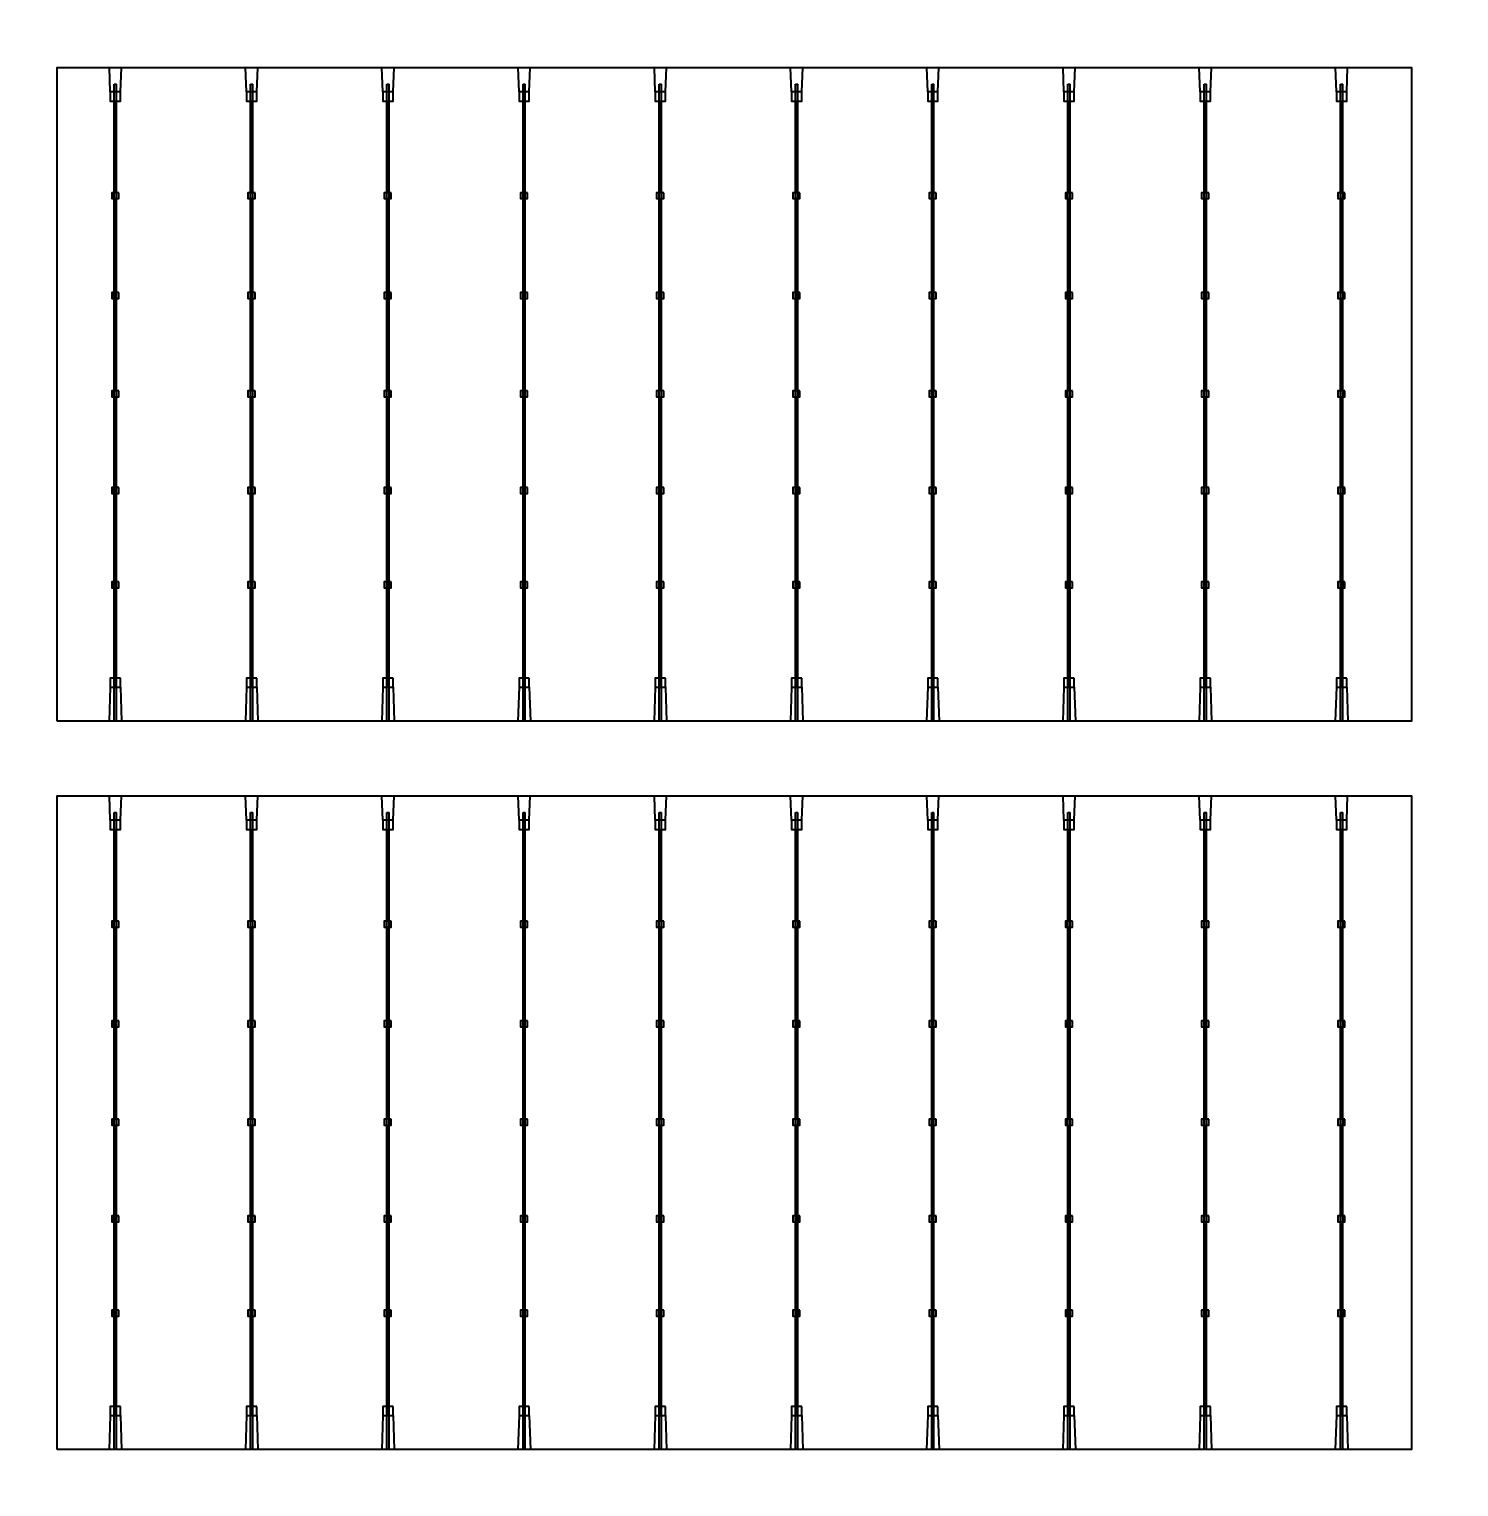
# Model space of a CAD drawing. Header units: millimetres. Extents: x 10297564 to 11610295, y -9287743 to -8409454.
# Drawn here: x 10426230 to 10428762, y -9087753 to -9085170 of the extents above; entities that cross this region are included whole.
import ezdxf

# ---------------------------------------------------------------- set-up
doc = ezdxf.new("R2010")
doc.units = ezdxf.units.MM
doc.header["$LTSCALE"] = 100
doc.layers.add('E1', color=1, linetype='Continuous')
doc.layers.add('Outline', color=5, linetype='Continuous', lineweight=25)
doc.styles.add('HL-S1', font='DotumChe.ttf')
doc.styles.add('MG', font='malgun.ttf')
doc.dimstyles.new('HL-100', dxfattribs={"dimscale": 100, "dimtxt": 3, "dimasz": 4, "dimexe": 2, "dimexo": 2, "dimgap": 1, "dimtad": 1, "dimdec": 0, "dimzin": 0, "dimlunit": 6, "dimtxsty": 'HL-S1', "dimblk": 'DOTSMALL', "dimcen": 4, "dimdle": 2, "dimclrd": 256, "dimclre": 256, "dimclrt": 4, "dimazin": 0, "dimtfac": 1, "dimtdec": 0, "dimtix": 1, "dimtmove": 2, "dimatfit": 3, "dimldrblk": 'DOTSMALL', "dimfxl": 1.5, "dimtolj": 1, "dimtzin": 0, "dimlwd": -1, "dimlwe": -1, "dimarcsym": 0})

# ---------------------------------------------------------------- blocks, each defined once
blk = doc.blocks.new('*D75')
at = {"layer": 'defpoints', "color": 0, "transparency": 16777216}
for p in [(10439230.2, -9073249.8), (10439230.2, -9073249.8), (10423426.7, -9107604.7)]:
    blk.add_point(p, dxfattribs=at)
at = {"layer": 'E1', "color": 1, "transparency": 16777216}
for p, q in [((10439593.6, -9073417), (10439593.6, -9073417)), ((10423593.8, -9107241.3), (10439063, -9073613.2)), ((10423790.1, -9107771.8), (10423790.1, -9107771.8))]:
    blk.add_line(p, q, dxfattribs=at)
for points in [[(10439002.4, -9073585.4), (10439123.6, -9073641.1), (10439230.2, -9073249.8)], [(10423533.3, -9107213.4), (10423654.4, -9107269.1), (10423426.7, -9107604.7)]]:
    blk.add_solid(points, dxfattribs=at)
at = {"layer": 'E1', "color": 7, "transparency": 16777216, "insert": (10430911.1, -9090235.3), "char_height": 500, "attachment_point": 5, "rotation": 65.2972, "style": 'MG'}
blk.add_mtext('\\A1;2711.1', dxfattribs=at)
blk = doc.blocks.new('_DotSmall')
at = {"color": 0, "linetype": 'ByBlock', "const_width": 0.5}
blk.add_lwpolyline([(-0.0625, 0, 1), (0.0625, 0, 1)], format="xyb", close=True, dxfattribs=at)

msp = doc.modelspace()

# ---------------------------------------------------------------- hatches: boundary and pattern name
at = {"true_color": 0x939598}
h = msp.add_hatch(color=252, dxfattribs=at)
h.dxf.hatch_style = 1
h.paths.add_polyline_path([(10426380.4, -9086396.1), (10426384.4, -9086396.1), (10426384.4, -9085267.8), (10426380.4, -9085267.8)])
h = msp.add_hatch(color=252, dxfattribs=at)
h.dxf.hatch_style = 1
h.paths.add_polyline_path([(10426621.7, -9086396.1), (10426625.7, -9086396.1), (10426625.7, -9085267.8), (10426621.7, -9085267.8)])
h = msp.add_hatch(color=252, dxfattribs=at)
h.dxf.hatch_style = 1
h.paths.add_polyline_path([(10426863, -9086396.1), (10426867, -9086396.1), (10426867, -9085267.8), (10426863, -9085267.8)])
h = msp.add_hatch(color=252, dxfattribs=at)
h.dxf.hatch_style = 1
h.paths.add_polyline_path([(10427104.3, -9086396.1), (10427108.3, -9086396.1), (10427108.3, -9085267.8), (10427104.3, -9085267.8)])
h = msp.add_hatch(color=252, dxfattribs=at)
h.dxf.hatch_style = 1
h.paths.add_polyline_path([(10427345.6, -9086396.1), (10427349.6, -9086396.1), (10427349.6, -9085267.8), (10427345.6, -9085267.8)])
h = msp.add_hatch(color=252, dxfattribs=at)
h.dxf.hatch_style = 1
h.paths.add_polyline_path([(10427586.9, -9086396.1), (10427590.9, -9086396.1), (10427590.9, -9085267.8), (10427586.9, -9085267.8)])
h = msp.add_hatch(color=252, dxfattribs=at)
h.dxf.hatch_style = 1
h.paths.add_polyline_path([(10427828.2, -9086396.1), (10427832.2, -9086396.1), (10427832.2, -9085267.8), (10427828.2, -9085267.8)])
h = msp.add_hatch(color=252, dxfattribs=at)
h.dxf.hatch_style = 1
h.paths.add_polyline_path([(10428069.5, -9086396.1), (10428073.6, -9086396.1), (10428073.6, -9085267.8), (10428069.5, -9085267.8)])
h = msp.add_hatch(color=252, dxfattribs=at)
h.dxf.hatch_style = 1
h.paths.add_polyline_path([(10428310.8, -9086396.1), (10428314.9, -9086396.1), (10428314.9, -9085267.8), (10428310.8, -9085267.8)])
h = msp.add_hatch(color=252, dxfattribs=at)
h.dxf.hatch_style = 1
h.paths.add_polyline_path([(10428552.1, -9086396.1), (10428556.2, -9086396.1), (10428556.2, -9085267.8), (10428552.1, -9085267.8)])
h = msp.add_hatch(color=252, dxfattribs=at)
h.dxf.hatch_style = 1
h.paths.add_polyline_path([(10426380.4, -9087686.4), (10426384.4, -9087686.4), (10426384.4, -9086558), (10426380.4, -9086558)])
h = msp.add_hatch(color=252, dxfattribs=at)
h.dxf.hatch_style = 1
h.paths.add_polyline_path([(10426621.7, -9087686.4), (10426625.7, -9087686.4), (10426625.7, -9086558), (10426621.7, -9086558)])
h = msp.add_hatch(color=252, dxfattribs=at)
h.dxf.hatch_style = 1
h.paths.add_polyline_path([(10426863, -9087686.4), (10426867, -9087686.4), (10426867, -9086558), (10426863, -9086558)])
h = msp.add_hatch(color=252, dxfattribs=at)
h.dxf.hatch_style = 1
h.paths.add_polyline_path([(10427104.3, -9087686.4), (10427108.3, -9087686.4), (10427108.3, -9086558), (10427104.3, -9086558)])
h = msp.add_hatch(color=252, dxfattribs=at)
h.dxf.hatch_style = 1
h.paths.add_polyline_path([(10427345.6, -9087686.4), (10427349.6, -9087686.4), (10427349.6, -9086558), (10427345.6, -9086558)])
h = msp.add_hatch(color=252, dxfattribs=at)
h.dxf.hatch_style = 1
h.paths.add_polyline_path([(10427586.9, -9087686.4), (10427590.9, -9087686.4), (10427590.9, -9086558), (10427586.9, -9086558)])
h = msp.add_hatch(color=252, dxfattribs=at)
h.dxf.hatch_style = 1
h.paths.add_polyline_path([(10427828.2, -9087686.4), (10427832.2, -9087686.4), (10427832.2, -9086558), (10427828.2, -9086558)])
h = msp.add_hatch(color=252, dxfattribs=at)
h.dxf.hatch_style = 1
h.paths.add_polyline_path([(10428069.5, -9087686.4), (10428073.6, -9087686.4), (10428073.6, -9086558), (10428069.5, -9086558)])
h = msp.add_hatch(color=252, dxfattribs=at)
h.dxf.hatch_style = 1
h.paths.add_polyline_path([(10428310.8, -9087686.4), (10428314.9, -9087686.4), (10428314.9, -9086558), (10428310.8, -9086558)])
h = msp.add_hatch(color=252, dxfattribs=at)
h.dxf.hatch_style = 1
h.paths.add_polyline_path([(10428552.1, -9087686.4), (10428556.2, -9087686.4), (10428556.2, -9086558), (10428552.1, -9086558)])

# ---------------------------------------------------------------- linework, layer by layer
for p, q in [((10426373.3, -9085281.7), (10426371.6, -9085238.4)), ((10426391.5, -9085281.7), (10426393.1, -9085238.4)), ((10426614.6, -9085281.7), (10426612.9, -9085238.4)), ((10426632.8, -9085281.7), (10426634.4, -9085238.4)), ((10426855.9, -9085281.7), (10426854.2, -9085238.4)), ((10426874.1, -9085281.7), (10426875.8, -9085238.4)), ((10427097.2, -9085281.7), (10427095.5, -9085238.4)), ((10427115.4, -9085281.7), (10427117.1, -9085238.4)), ((10427338.5, -9085281.7), (10427336.9, -9085238.4)), ((10427356.7, -9085281.7), (10427358.4, -9085238.4)), ((10427579.9, -9085281.7), (10427578.2, -9085238.4)), ((10427598, -9085281.7), (10427599.7, -9085238.4)), ((10427821.2, -9085281.7), (10427819.5, -9085238.4)), ((10427839.3, -9085281.7), (10427841, -9085238.4)), ((10428062.5, -9085281.7), (10428060.8, -9085238.4)), ((10428080.6, -9085281.7), (10428082.3, -9085238.4)), ((10428303.8, -9085281.7), (10428302.1, -9085238.4)), ((10428321.9, -9085281.7), (10428323.6, -9085238.4)), ((10428545.1, -9085281.7), (10428543.4, -9085238.4)), ((10428563.2, -9085281.7), (10428564.9, -9085238.4)), ((10426380.4, -9086396.1), (10426380.4, -9085267.8)), ((10426380.4, -9085267.8), (10426384.4, -9085267.8)), ((10426384.4, -9086396.1), (10426384.4, -9085267.8)), ((10426621.7, -9086396.1), (10426621.7, -9085267.8)), ((10426621.7, -9085267.8), (10426625.7, -9085267.8)), ((10426625.7, -9086396.1), (10426625.7, -9085267.8)), ((10426863, -9086396.1), (10426863, -9085267.8)), ((10426863, -9085267.8), (10426867, -9085267.8)), ((10426867, -9086396.1), (10426867, -9085267.8)), ((10427104.3, -9086396.1), (10427104.3, -9085267.8)), ((10427104.3, -9085267.8), (10427108.3, -9085267.8)), ((10427108.3, -9086396.1), (10427108.3, -9085267.8)), ((10427345.6, -9086396.1), (10427345.6, -9085267.8)), ((10427345.6, -9085267.8), (10427349.6, -9085267.8)), ((10427349.6, -9086396.1), (10427349.6, -9085267.8)), ((10427586.9, -9086396.1), (10427586.9, -9085267.8)), ((10427586.9, -9085267.8), (10427590.9, -9085267.8)), ((10427590.9, -9086396.1), (10427590.9, -9085267.8)), ((10427828.2, -9086396.1), (10427828.2, -9085267.8)), ((10427828.2, -9085267.8), (10427832.2, -9085267.8)), ((10427832.2, -9086396.1), (10427832.2, -9085267.8)), ((10428069.5, -9086396.1), (10428069.5, -9085267.8)), ((10428069.5, -9085267.8), (10428073.6, -9085267.8)), ((10428073.6, -9086396.1), (10428073.6, -9085267.8)), ((10428310.8, -9086396.1), (10428310.8, -9085267.8)), ((10428310.8, -9085267.8), (10428314.9, -9085267.8)), ((10428314.9, -9086396.1), (10428314.9, -9085267.8)), ((10428552.1, -9086396.1), (10428552.1, -9085267.8)), ((10428552.1, -9085267.8), (10428556.2, -9085267.8)), ((10428556.2, -9086396.1), (10428556.2, -9085267.8)), ((10426382, -9085460.2), (10426382, -9085297.7)), ((10426382.8, -9085460.2), (10426382.8, -9085297.7)), ((10426623.3, -9085460.2), (10426623.3, -9085297.7)), ((10426624.1, -9085460.2), (10426624.1, -9085297.7)), ((10426864.6, -9085460.2), (10426864.6, -9085297.7)), ((10426865.4, -9085460.2), (10426865.4, -9085297.7)), ((10427105.9, -9085460.2), (10427105.9, -9085297.7)), ((10427106.7, -9085460.2), (10427106.7, -9085297.7)), ((10427347.2, -9085460.2), (10427347.2, -9085297.7)), ((10427348, -9085460.2), (10427348, -9085297.7)), ((10427588.5, -9085460.2), (10427588.5, -9085297.7)), ((10427589.3, -9085460.2), (10427589.3, -9085297.7)), ((10427829.8, -9085460.2), (10427829.8, -9085297.7)), ((10427830.6, -9085460.2), (10427830.6, -9085297.7)), ((10428071.1, -9085460.2), (10428071.1, -9085297.7)), ((10428071.9, -9085460.2), (10428071.9, -9085297.7)), ((10428312.4, -9085460.2), (10428312.4, -9085297.7)), ((10428313.3, -9085460.2), (10428313.3, -9085297.7)), ((10428553.7, -9085460.2), (10428553.7, -9085297.7)), ((10428554.6, -9085460.2), (10428554.6, -9085297.7)), ((10426382, -9085811.2), (10426382, -9085470.7)), ((10426382.8, -9085811.2), (10426382.8, -9085470.7)), ((10426623.3, -9085811.2), (10426623.3, -9085470.7)), ((10426624.1, -9085811.2), (10426624.1, -9085470.7)), ((10426864.6, -9085811.2), (10426864.6, -9085470.7)), ((10426865.4, -9085811.2), (10426865.4, -9085470.7)), ((10427105.9, -9085811.2), (10427105.9, -9085470.7)), ((10427106.7, -9085811.2), (10427106.7, -9085470.7)), ((10427347.2, -9085811.2), (10427347.2, -9085470.7)), ((10427348, -9085811.2), (10427348, -9085470.7)), ((10427588.5, -9085811.2), (10427588.5, -9085470.7)), ((10427589.3, -9085811.2), (10427589.3, -9085470.7)), ((10427829.8, -9085811.2), (10427829.8, -9085470.7)), ((10427830.6, -9085811.2), (10427830.6, -9085470.7)), ((10428071.1, -9085811.2), (10428071.1, -9085470.7)), ((10428071.9, -9085811.2), (10428071.9, -9085470.7)), ((10428312.4, -9085811.2), (10428312.4, -9085470.7)), ((10428313.3, -9085811.2), (10428313.3, -9085470.7)), ((10428553.7, -9085637.1), (10428553.7, -9085470.7)), ((10428554.6, -9085637.1), (10428554.6, -9085470.7)), ((10428553.7, -9085811.2), (10428553.7, -9085647.6)), ((10428554.6, -9085811.2), (10428554.6, -9085647.6)), ((10426382, -9086335.2), (10426382, -9085821.6)), ((10426382.8, -9086335.2), (10426382.8, -9085821.6)), ((10426623.3, -9086335.2), (10426623.3, -9085821.6)), ((10426624.1, -9086335.2), (10426624.1, -9085821.6)), ((10426864.6, -9086335.2), (10426864.6, -9085821.6)), ((10426865.4, -9086335.2), (10426865.4, -9085821.6)), ((10427105.9, -9086335.2), (10427105.9, -9085821.6)), ((10427106.7, -9086335.2), (10427106.7, -9085821.6)), ((10427347.2, -9086335.2), (10427347.2, -9085821.6)), ((10427348, -9086335.2), (10427348, -9085821.6)), ((10427588.5, -9086335.2), (10427588.5, -9085821.6)), ((10427589.3, -9086335.2), (10427589.3, -9085821.6)), ((10427829.8, -9086335.2), (10427829.8, -9085821.6)), ((10427830.6, -9086335.2), (10427830.6, -9085821.6)), ((10428071.1, -9086335.2), (10428071.1, -9085821.6)), ((10428071.9, -9086335.2), (10428071.9, -9085821.6)), ((10428312.4, -9085982.5), (10428312.4, -9085821.6)), ((10428313.3, -9085982.5), (10428313.3, -9085821.6)), ((10428553.7, -9085982.5), (10428553.7, -9085821.6)), ((10428554.6, -9085982.5), (10428554.6, -9085821.6)), ((10428312.4, -9086335.2), (10428312.4, -9085992.9)), ((10428313.3, -9086335.2), (10428313.3, -9085992.9)), ((10428553.7, -9086335.2), (10428553.7, -9085992.9)), ((10428554.6, -9086335.2), (10428554.6, -9085992.9)), ((10426373.3, -9086335.9), (10426371.4, -9086396.1)), ((10426391.5, -9086335.9), (10426393.4, -9086396.1)), ((10426614.6, -9086335.9), (10426612.7, -9086396.1)), ((10426632.8, -9086335.9), (10426634.7, -9086396.1)), ((10426855.9, -9086335.9), (10426854, -9086396.1)), ((10426874.1, -9086335.9), (10426876, -9086396.1)), ((10427097.2, -9086335.9), (10427095.3, -9086396.1)), ((10427115.4, -9086335.9), (10427117.3, -9086396.1)), ((10427338.5, -9086335.9), (10427336.6, -9086396.1)), ((10427356.7, -9086335.9), (10427358.6, -9086396.1)), ((10427579.9, -9086335.9), (10427577.9, -9086396.1)), ((10427598, -9086335.9), (10427599.9, -9086396.1)), ((10427821.2, -9086335.9), (10427819.2, -9086396.1)), ((10427839.3, -9086335.9), (10427841.3, -9086396.1)), ((10428062.5, -9086335.9), (10428060.5, -9086396.1)), ((10428080.6, -9086335.9), (10428082.6, -9086396.1)), ((10428303.8, -9086335.9), (10428301.8, -9086396.1)), ((10428321.9, -9086335.9), (10428323.9, -9086396.1)), ((10428545.1, -9086335.9), (10428543.1, -9086396.1)), ((10428563.2, -9086335.9), (10428565.2, -9086396.1)), ((10426373.3, -9086571.9), (10426371.6, -9086528.7)), ((10426391.5, -9086571.9), (10426393.1, -9086528.7)), ((10426614.6, -9086571.9), (10426612.9, -9086528.7)), ((10426632.8, -9086571.9), (10426634.4, -9086528.7)), ((10426855.9, -9086571.9), (10426854.2, -9086528.7)), ((10426874.1, -9086571.9), (10426875.8, -9086528.7)), ((10427097.2, -9086571.9), (10427095.5, -9086528.7)), ((10427115.4, -9086571.9), (10427117.1, -9086528.7)), ((10427338.5, -9086571.9), (10427336.9, -9086528.7)), ((10427356.7, -9086571.9), (10427358.4, -9086528.7)), ((10427579.9, -9086571.9), (10427578.2, -9086528.7)), ((10427598, -9086571.9), (10427599.7, -9086528.7)), ((10427821.2, -9086571.9), (10427819.5, -9086528.7)), ((10427839.3, -9086571.9), (10427841, -9086528.7)), ((10428062.5, -9086571.9), (10428060.8, -9086528.7)), ((10428080.6, -9086571.9), (10428082.3, -9086528.7)), ((10428303.8, -9086571.9), (10428302.1, -9086528.7)), ((10428321.9, -9086571.9), (10428323.6, -9086528.7)), ((10428545.1, -9086571.9), (10428543.4, -9086528.7)), ((10428563.2, -9086571.9), (10428564.9, -9086528.7)), ((10426380.4, -9087686.4), (10426380.4, -9086558)), ((10426380.4, -9086558), (10426384.4, -9086558)), ((10426384.4, -9087686.4), (10426384.4, -9086558)), ((10426621.7, -9087686.4), (10426621.7, -9086558)), ((10426621.7, -9086558), (10426625.7, -9086558)), ((10426625.7, -9087686.4), (10426625.7, -9086558)), ((10426863, -9087686.4), (10426863, -9086558)), ((10426863, -9086558), (10426867, -9086558)), ((10426867, -9087686.4), (10426867, -9086558)), ((10427104.3, -9087686.4), (10427104.3, -9086558)), ((10427104.3, -9086558), (10427108.3, -9086558)), ((10427108.3, -9087686.4), (10427108.3, -9086558)), ((10427345.6, -9087686.4), (10427345.6, -9086558)), ((10427345.6, -9086558), (10427349.6, -9086558)), ((10427349.6, -9087686.4), (10427349.6, -9086558)), ((10427586.9, -9087686.4), (10427586.9, -9086558)), ((10427586.9, -9086558), (10427590.9, -9086558)), ((10427590.9, -9087686.4), (10427590.9, -9086558)), ((10427828.2, -9087686.4), (10427828.2, -9086558)), ((10427828.2, -9086558), (10427832.2, -9086558)), ((10427832.2, -9087686.4), (10427832.2, -9086558)), ((10428069.5, -9087686.4), (10428069.5, -9086558)), ((10428069.5, -9086558), (10428073.6, -9086558)), ((10428073.6, -9087686.4), (10428073.6, -9086558)), ((10428310.8, -9087686.4), (10428310.8, -9086558)), ((10428310.8, -9086558), (10428314.9, -9086558)), ((10428314.9, -9087686.4), (10428314.9, -9086558)), ((10428552.1, -9087686.4), (10428552.1, -9086558)), ((10428552.1, -9086558), (10428556.2, -9086558)), ((10428556.2, -9087686.4), (10428556.2, -9086558)), ((10426382, -9086750.5), (10426382, -9086588)), ((10426382.8, -9086750.5), (10426382.8, -9086588)), ((10426623.3, -9086750.5), (10426623.3, -9086588)), ((10426624.1, -9086750.5), (10426624.1, -9086588)), ((10426864.6, -9086750.5), (10426864.6, -9086588)), ((10426865.4, -9086750.5), (10426865.4, -9086588)), ((10427105.9, -9086750.5), (10427105.9, -9086588)), ((10427106.7, -9086750.5), (10427106.7, -9086588)), ((10427347.2, -9086750.5), (10427347.2, -9086588)), ((10427348, -9086750.5), (10427348, -9086588)), ((10427588.5, -9086750.5), (10427588.5, -9086588)), ((10427589.3, -9086750.5), (10427589.3, -9086588)), ((10427829.8, -9086750.5), (10427829.8, -9086588)), ((10427830.6, -9086750.5), (10427830.6, -9086588)), ((10428071.1, -9086750.5), (10428071.1, -9086588)), ((10428071.9, -9086750.5), (10428071.9, -9086588)), ((10428312.4, -9086750.5), (10428312.4, -9086588)), ((10428313.3, -9086750.5), (10428313.3, -9086588)), ((10428553.7, -9086750.5), (10428553.7, -9086588)), ((10428554.6, -9086750.5), (10428554.6, -9086588)), ((10426382, -9087101.4), (10426382, -9086760.9)), ((10426382.8, -9087101.4), (10426382.8, -9086760.9)), ((10426623.3, -9087101.4), (10426623.3, -9086760.9)), ((10426624.1, -9087101.4), (10426624.1, -9086760.9)), ((10426864.6, -9087101.4), (10426864.6, -9086760.9)), ((10426865.4, -9087101.4), (10426865.4, -9086760.9)), ((10427105.9, -9087101.4), (10427105.9, -9086760.9)), ((10427106.7, -9087101.4), (10427106.7, -9086760.9)), ((10427347.2, -9087101.4), (10427347.2, -9086760.9)), ((10427348, -9087101.4), (10427348, -9086760.9)), ((10427588.5, -9087101.4), (10427588.5, -9086760.9)), ((10427589.3, -9087101.4), (10427589.3, -9086760.9)), ((10427829.8, -9087101.4), (10427829.8, -9086760.9)), ((10427830.6, -9087101.4), (10427830.6, -9086760.9)), ((10428071.1, -9087101.4), (10428071.1, -9086760.9)), ((10428071.9, -9087101.4), (10428071.9, -9086760.9)), ((10428312.4, -9087101.4), (10428312.4, -9086760.9)), ((10428313.3, -9087101.4), (10428313.3, -9086760.9)), ((10428553.7, -9086927.3), (10428553.7, -9086760.9)), ((10428554.6, -9086927.3), (10428554.6, -9086760.9)), ((10428553.7, -9087101.4), (10428553.7, -9086937.8)), ((10428554.6, -9087101.4), (10428554.6, -9086937.8)), ((10426382, -9087625.4), (10426382, -9087111.9)), ((10426382.8, -9087625.4), (10426382.8, -9087111.9)), ((10426623.3, -9087625.4), (10426623.3, -9087111.9)), ((10426624.1, -9087625.4), (10426624.1, -9087111.9)), ((10426864.6, -9087625.4), (10426864.6, -9087111.9)), ((10426865.4, -9087625.4), (10426865.4, -9087111.9)), ((10427105.9, -9087625.4), (10427105.9, -9087111.9)), ((10427106.7, -9087625.4), (10427106.7, -9087111.9)), ((10427347.2, -9087625.4), (10427347.2, -9087111.9)), ((10427348, -9087625.4), (10427348, -9087111.9)), ((10427588.5, -9087625.4), (10427588.5, -9087111.9)), ((10427589.3, -9087625.4), (10427589.3, -9087111.9)), ((10427829.8, -9087625.4), (10427829.8, -9087111.9)), ((10427830.6, -9087625.4), (10427830.6, -9087111.9)), ((10428071.1, -9087625.4), (10428071.1, -9087111.9)), ((10428071.9, -9087625.4), (10428071.9, -9087111.9)), ((10428312.4, -9087272.7), (10428312.4, -9087111.9)), ((10428313.3, -9087272.7), (10428313.3, -9087111.9)), ((10428553.7, -9087272.7), (10428553.7, -9087111.9)), ((10428554.6, -9087272.7), (10428554.6, -9087111.9)), ((10428312.4, -9087625.4), (10428312.4, -9087283.2)), ((10428313.3, -9087625.4), (10428313.3, -9087283.2)), ((10428553.7, -9087625.4), (10428553.7, -9087283.2)), ((10428554.6, -9087625.4), (10428554.6, -9087283.2)), ((10426373.3, -9087626.1), (10426371.4, -9087686.4)), ((10426391.5, -9087626.1), (10426393.4, -9087686.4)), ((10426614.6, -9087626.1), (10426612.7, -9087686.4)), ((10426632.8, -9087626.1), (10426634.7, -9087686.4)), ((10426855.9, -9087626.1), (10426854, -9087686.4)), ((10426874.1, -9087626.1), (10426876, -9087686.4)), ((10427097.2, -9087626.1), (10427095.3, -9087686.4)), ((10427115.4, -9087626.1), (10427117.3, -9087686.4)), ((10427338.5, -9087626.1), (10427336.6, -9087686.4)), ((10427356.7, -9087626.1), (10427358.6, -9087686.4)), ((10427579.9, -9087626.1), (10427577.9, -9087686.4)), ((10427598, -9087626.1), (10427599.9, -9087686.4)), ((10427821.2, -9087626.1), (10427819.2, -9087686.4)), ((10427839.3, -9087626.1), (10427841.3, -9087686.4)), ((10428062.5, -9087626.1), (10428060.5, -9087686.4)), ((10428080.6, -9087626.1), (10428082.6, -9087686.4)), ((10428303.8, -9087626.1), (10428301.8, -9087686.4)), ((10428321.9, -9087626.1), (10428323.9, -9087686.4)), ((10428545.1, -9087626.1), (10428543.1, -9087686.4)), ((10428563.2, -9087626.1), (10428565.2, -9087686.4))]:
    msp.add_line(p, q)
at = {"color": 4}
for points in [[(10426391.5, -9085281.7), (10426373.3, -9085281.7), (10426373.3, -9085297.7), (10426391.5, -9085297.7)], [(10426632.8, -9085281.7), (10426614.6, -9085281.7), (10426614.6, -9085297.7), (10426632.8, -9085297.7)], [(10426874.1, -9085281.7), (10426855.9, -9085281.7), (10426855.9, -9085297.7), (10426874.1, -9085297.7)], [(10427115.4, -9085281.7), (10427097.2, -9085281.7), (10427097.2, -9085297.7), (10427115.4, -9085297.7)], [(10427356.7, -9085281.7), (10427338.5, -9085281.7), (10427338.5, -9085297.7), (10427356.7, -9085297.7)], [(10427598, -9085281.7), (10427579.9, -9085281.7), (10427579.9, -9085297.7), (10427598, -9085297.7)], [(10427839.3, -9085281.7), (10427821.2, -9085281.7), (10427821.2, -9085297.7), (10427839.3, -9085297.7)], [(10428080.6, -9085281.7), (10428062.5, -9085281.7), (10428062.5, -9085297.7), (10428080.6, -9085297.7)], [(10428321.9, -9085281.7), (10428303.8, -9085281.7), (10428303.8, -9085297.7), (10428321.9, -9085297.7)], [(10428563.2, -9085281.7), (10428545.1, -9085281.7), (10428545.1, -9085297.7), (10428563.2, -9085297.7)], [(10426388.3, -9085460.2), (10426375.8, -9085460.2), (10426375.8, -9085470.7), (10426388.3, -9085470.7)], [(10426629.6, -9085460.2), (10426617.1, -9085460.2), (10426617.1, -9085470.7), (10426629.6, -9085470.7)], [(10426870.9, -9085460.2), (10426858.4, -9085460.2), (10426858.4, -9085470.7), (10426870.9, -9085470.7)], [(10427112.2, -9085460.2), (10427099.7, -9085460.2), (10427099.7, -9085470.7), (10427112.2, -9085470.7)], [(10427353.5, -9085460.2), (10427341, -9085460.2), (10427341, -9085470.7), (10427353.5, -9085470.7)], [(10427594.8, -9085460.2), (10427582.3, -9085460.2), (10427582.3, -9085470.7), (10427594.8, -9085470.7)], [(10427836.2, -9085460.2), (10427823.6, -9085460.2), (10427823.6, -9085470.7), (10427836.2, -9085470.7)], [(10428077.5, -9085460.2), (10428064.9, -9085460.2), (10428064.9, -9085470.7), (10428077.5, -9085470.7)], [(10428318.8, -9085460.2), (10428306.2, -9085460.2), (10428306.2, -9085470.7), (10428318.8, -9085470.7)], [(10428560.1, -9085460.2), (10428547.5, -9085460.2), (10428547.5, -9085470.7), (10428560.1, -9085470.7)], [(10426388.3, -9085637.1), (10426375.8, -9085637.1), (10426375.8, -9085647.6), (10426388.3, -9085647.6)], [(10426629.6, -9085637.1), (10426617.1, -9085637.1), (10426617.1, -9085647.6), (10426629.6, -9085647.6)], [(10426870.9, -9085637.1), (10426858.4, -9085637.1), (10426858.4, -9085647.6), (10426870.9, -9085647.6)], [(10427112.2, -9085637.1), (10427099.7, -9085637.1), (10427099.7, -9085647.6), (10427112.2, -9085647.6)], [(10427353.5, -9085637.1), (10427341, -9085637.1), (10427341, -9085647.6), (10427353.5, -9085647.6)], [(10427594.8, -9085637.1), (10427582.3, -9085637.1), (10427582.3, -9085647.6), (10427594.8, -9085647.6)], [(10427836.2, -9085637.1), (10427823.6, -9085637.1), (10427823.6, -9085647.6), (10427836.2, -9085647.6)], [(10428077.5, -9085637.1), (10428064.9, -9085637.1), (10428064.9, -9085647.6), (10428077.5, -9085647.6)], [(10428318.8, -9085637.1), (10428306.2, -9085637.1), (10428306.2, -9085647.6), (10428318.8, -9085647.6)], [(10428560.1, -9085637.1), (10428547.5, -9085637.1), (10428547.5, -9085647.6), (10428560.1, -9085647.6)], [(10426388.3, -9085811.2), (10426375.8, -9085811.2), (10426375.8, -9085821.6), (10426388.3, -9085821.6)], [(10426629.6, -9085811.2), (10426617.1, -9085811.2), (10426617.1, -9085821.6), (10426629.6, -9085821.6)], [(10426870.9, -9085811.2), (10426858.4, -9085811.2), (10426858.4, -9085821.6), (10426870.9, -9085821.6)], [(10427112.2, -9085811.2), (10427099.7, -9085811.2), (10427099.7, -9085821.6), (10427112.2, -9085821.6)], [(10427353.5, -9085811.2), (10427341, -9085811.2), (10427341, -9085821.6), (10427353.5, -9085821.6)], [(10427594.8, -9085811.2), (10427582.3, -9085811.2), (10427582.3, -9085821.6), (10427594.8, -9085821.6)], [(10427836.2, -9085811.2), (10427823.6, -9085811.2), (10427823.6, -9085821.6), (10427836.2, -9085821.6)], [(10428077.5, -9085811.2), (10428064.9, -9085811.2), (10428064.9, -9085821.6), (10428077.5, -9085821.6)], [(10428318.8, -9085811.2), (10428306.2, -9085811.2), (10428306.2, -9085821.6), (10428318.8, -9085821.6)], [(10428560.1, -9085811.2), (10428547.5, -9085811.2), (10428547.5, -9085821.6), (10428560.1, -9085821.6)], [(10426388.3, -9085982.5), (10426375.8, -9085982.5), (10426375.8, -9085992.9), (10426388.3, -9085992.9)], [(10426629.6, -9085982.5), (10426617.1, -9085982.5), (10426617.1, -9085992.9), (10426629.6, -9085992.9)], [(10426870.9, -9085982.5), (10426858.4, -9085982.5), (10426858.4, -9085992.9), (10426870.9, -9085992.9)], [(10427112.2, -9085982.5), (10427099.7, -9085982.5), (10427099.7, -9085992.9), (10427112.2, -9085992.9)], [(10427353.5, -9085982.5), (10427341, -9085982.5), (10427341, -9085992.9), (10427353.5, -9085992.9)], [(10427594.8, -9085982.5), (10427582.3, -9085982.5), (10427582.3, -9085992.9), (10427594.8, -9085992.9)], [(10427836.2, -9085982.5), (10427823.6, -9085982.5), (10427823.6, -9085992.9), (10427836.2, -9085992.9)], [(10428077.5, -9085982.5), (10428064.9, -9085982.5), (10428064.9, -9085992.9), (10428077.5, -9085992.9)], [(10428318.8, -9085982.5), (10428306.2, -9085982.5), (10428306.2, -9085992.9), (10428318.8, -9085992.9)], [(10428560.1, -9085982.5), (10428547.5, -9085982.5), (10428547.5, -9085992.9), (10428560.1, -9085992.9)], [(10426388.3, -9086149.6), (10426375.8, -9086149.6), (10426375.8, -9086160), (10426388.3, -9086160)], [(10426629.6, -9086149.6), (10426617.1, -9086149.6), (10426617.1, -9086160), (10426629.6, -9086160)], [(10426870.9, -9086149.6), (10426858.4, -9086149.6), (10426858.4, -9086160), (10426870.9, -9086160)], [(10427112.2, -9086149.6), (10427099.7, -9086149.6), (10427099.7, -9086160), (10427112.2, -9086160)], [(10427353.5, -9086149.6), (10427341, -9086149.6), (10427341, -9086160), (10427353.5, -9086160)], [(10427594.8, -9086149.6), (10427582.3, -9086149.6), (10427582.3, -9086160), (10427594.8, -9086160)], [(10427836.2, -9086149.6), (10427823.6, -9086149.6), (10427823.6, -9086160), (10427836.2, -9086160)], [(10428077.5, -9086149.6), (10428064.9, -9086149.6), (10428064.9, -9086160), (10428077.5, -9086160)], [(10428318.8, -9086149.6), (10428306.2, -9086149.6), (10428306.2, -9086160), (10428318.8, -9086160)], [(10428560.1, -9086149.6), (10428547.5, -9086149.6), (10428547.5, -9086160), (10428560.1, -9086160)], [(10426391.5, -9086319.9), (10426373.3, -9086319.9), (10426373.3, -9086335.9), (10426391.5, -9086335.9)], [(10426632.8, -9086319.9), (10426614.6, -9086319.9), (10426614.6, -9086335.9), (10426632.8, -9086335.9)], [(10426874.1, -9086319.9), (10426855.9, -9086319.9), (10426855.9, -9086335.9), (10426874.1, -9086335.9)], [(10427115.4, -9086319.9), (10427097.2, -9086319.9), (10427097.2, -9086335.9), (10427115.4, -9086335.9)], [(10427356.7, -9086319.9), (10427338.5, -9086319.9), (10427338.5, -9086335.9), (10427356.7, -9086335.9)], [(10427598, -9086319.9), (10427579.9, -9086319.9), (10427579.9, -9086335.9), (10427598, -9086335.9)], [(10427839.3, -9086319.9), (10427821.2, -9086319.9), (10427821.2, -9086335.9), (10427839.3, -9086335.9)], [(10428080.6, -9086319.9), (10428062.5, -9086319.9), (10428062.5, -9086335.9), (10428080.6, -9086335.9)], [(10428321.9, -9086319.9), (10428303.8, -9086319.9), (10428303.8, -9086335.9), (10428321.9, -9086335.9)], [(10428563.2, -9086319.9), (10428545.1, -9086319.9), (10428545.1, -9086335.9), (10428563.2, -9086335.9)], [(10426391.5, -9086571.9), (10426373.3, -9086571.9), (10426373.3, -9086588), (10426391.5, -9086588)], [(10426632.8, -9086571.9), (10426614.6, -9086571.9), (10426614.6, -9086588), (10426632.8, -9086588)], [(10426874.1, -9086571.9), (10426855.9, -9086571.9), (10426855.9, -9086588), (10426874.1, -9086588)], [(10427115.4, -9086571.9), (10427097.2, -9086571.9), (10427097.2, -9086588), (10427115.4, -9086588)], [(10427356.7, -9086571.9), (10427338.5, -9086571.9), (10427338.5, -9086588), (10427356.7, -9086588)], [(10427598, -9086571.9), (10427579.9, -9086571.9), (10427579.9, -9086588), (10427598, -9086588)], [(10427839.3, -9086571.9), (10427821.2, -9086571.9), (10427821.2, -9086588), (10427839.3, -9086588)], [(10428080.6, -9086571.9), (10428062.5, -9086571.9), (10428062.5, -9086588), (10428080.6, -9086588)], [(10428321.9, -9086571.9), (10428303.8, -9086571.9), (10428303.8, -9086588), (10428321.9, -9086588)], [(10428563.2, -9086571.9), (10428545.1, -9086571.9), (10428545.1, -9086588), (10428563.2, -9086588)], [(10426388.3, -9086750.5), (10426375.8, -9086750.5), (10426375.8, -9086760.9), (10426388.3, -9086760.9)], [(10426629.6, -9086750.5), (10426617.1, -9086750.5), (10426617.1, -9086760.9), (10426629.6, -9086760.9)], [(10426870.9, -9086750.5), (10426858.4, -9086750.5), (10426858.4, -9086760.9), (10426870.9, -9086760.9)], [(10427112.2, -9086750.5), (10427099.7, -9086750.5), (10427099.7, -9086760.9), (10427112.2, -9086760.9)], [(10427353.5, -9086750.5), (10427341, -9086750.5), (10427341, -9086760.9), (10427353.5, -9086760.9)], [(10427594.8, -9086750.5), (10427582.3, -9086750.5), (10427582.3, -9086760.9), (10427594.8, -9086760.9)], [(10427836.2, -9086750.5), (10427823.6, -9086750.5), (10427823.6, -9086760.9), (10427836.2, -9086760.9)], [(10428077.5, -9086750.5), (10428064.9, -9086750.5), (10428064.9, -9086760.9), (10428077.5, -9086760.9)], [(10428318.8, -9086750.5), (10428306.2, -9086750.5), (10428306.2, -9086760.9), (10428318.8, -9086760.9)], [(10428560.1, -9086750.5), (10428547.5, -9086750.5), (10428547.5, -9086760.9), (10428560.1, -9086760.9)], [(10426388.3, -9086927.3), (10426375.8, -9086927.3), (10426375.8, -9086937.8), (10426388.3, -9086937.8)], [(10426629.6, -9086927.3), (10426617.1, -9086927.3), (10426617.1, -9086937.8), (10426629.6, -9086937.8)], [(10426870.9, -9086927.3), (10426858.4, -9086927.3), (10426858.4, -9086937.8), (10426870.9, -9086937.8)], [(10427112.2, -9086927.3), (10427099.7, -9086927.3), (10427099.7, -9086937.8), (10427112.2, -9086937.8)], [(10427353.5, -9086927.3), (10427341, -9086927.3), (10427341, -9086937.8), (10427353.5, -9086937.8)], [(10427594.8, -9086927.3), (10427582.3, -9086927.3), (10427582.3, -9086937.8), (10427594.8, -9086937.8)], [(10427836.2, -9086927.3), (10427823.6, -9086927.3), (10427823.6, -9086937.8), (10427836.2, -9086937.8)], [(10428077.5, -9086927.3), (10428064.9, -9086927.3), (10428064.9, -9086937.8), (10428077.5, -9086937.8)], [(10428318.8, -9086927.3), (10428306.2, -9086927.3), (10428306.2, -9086937.8), (10428318.8, -9086937.8)], [(10428560.1, -9086927.3), (10428547.5, -9086927.3), (10428547.5, -9086937.8), (10428560.1, -9086937.8)], [(10426388.3, -9087101.4), (10426375.8, -9087101.4), (10426375.8, -9087111.9), (10426388.3, -9087111.9)], [(10426629.6, -9087101.4), (10426617.1, -9087101.4), (10426617.1, -9087111.9), (10426629.6, -9087111.9)], [(10426870.9, -9087101.4), (10426858.4, -9087101.4), (10426858.4, -9087111.9), (10426870.9, -9087111.9)], [(10427112.2, -9087101.4), (10427099.7, -9087101.4), (10427099.7, -9087111.9), (10427112.2, -9087111.9)], [(10427353.5, -9087101.4), (10427341, -9087101.4), (10427341, -9087111.9), (10427353.5, -9087111.9)], [(10427594.8, -9087101.4), (10427582.3, -9087101.4), (10427582.3, -9087111.9), (10427594.8, -9087111.9)], [(10427836.2, -9087101.4), (10427823.6, -9087101.4), (10427823.6, -9087111.9), (10427836.2, -9087111.9)], [(10428077.5, -9087101.4), (10428064.9, -9087101.4), (10428064.9, -9087111.9), (10428077.5, -9087111.9)], [(10428318.8, -9087101.4), (10428306.2, -9087101.4), (10428306.2, -9087111.9), (10428318.8, -9087111.9)], [(10428560.1, -9087101.4), (10428547.5, -9087101.4), (10428547.5, -9087111.9), (10428560.1, -9087111.9)], [(10426388.3, -9087272.7), (10426375.8, -9087272.7), (10426375.8, -9087283.2), (10426388.3, -9087283.2)], [(10426629.6, -9087272.7), (10426617.1, -9087272.7), (10426617.1, -9087283.2), (10426629.6, -9087283.2)], [(10426870.9, -9087272.7), (10426858.4, -9087272.7), (10426858.4, -9087283.2), (10426870.9, -9087283.2)], [(10427112.2, -9087272.7), (10427099.7, -9087272.7), (10427099.7, -9087283.2), (10427112.2, -9087283.2)], [(10427353.5, -9087272.7), (10427341, -9087272.7), (10427341, -9087283.2), (10427353.5, -9087283.2)], [(10427594.8, -9087272.7), (10427582.3, -9087272.7), (10427582.3, -9087283.2), (10427594.8, -9087283.2)], [(10427836.2, -9087272.7), (10427823.6, -9087272.7), (10427823.6, -9087283.2), (10427836.2, -9087283.2)], [(10428077.5, -9087272.7), (10428064.9, -9087272.7), (10428064.9, -9087283.2), (10428077.5, -9087283.2)], [(10428318.8, -9087272.7), (10428306.2, -9087272.7), (10428306.2, -9087283.2), (10428318.8, -9087283.2)], [(10428560.1, -9087272.7), (10428547.5, -9087272.7), (10428547.5, -9087283.2), (10428560.1, -9087283.2)], [(10426388.3, -9087439.8), (10426375.8, -9087439.8), (10426375.8, -9087450.3), (10426388.3, -9087450.3)], [(10426629.6, -9087439.8), (10426617.1, -9087439.8), (10426617.1, -9087450.3), (10426629.6, -9087450.3)], [(10426870.9, -9087439.8), (10426858.4, -9087439.8), (10426858.4, -9087450.3), (10426870.9, -9087450.3)], [(10427112.2, -9087439.8), (10427099.7, -9087439.8), (10427099.7, -9087450.3), (10427112.2, -9087450.3)], [(10427353.5, -9087439.8), (10427341, -9087439.8), (10427341, -9087450.3), (10427353.5, -9087450.3)], [(10427594.8, -9087439.8), (10427582.3, -9087439.8), (10427582.3, -9087450.3), (10427594.8, -9087450.3)], [(10427836.2, -9087439.8), (10427823.6, -9087439.8), (10427823.6, -9087450.3), (10427836.2, -9087450.3)], [(10428077.5, -9087439.8), (10428064.9, -9087439.8), (10428064.9, -9087450.3), (10428077.5, -9087450.3)], [(10428318.8, -9087439.8), (10428306.2, -9087439.8), (10428306.2, -9087450.3), (10428318.8, -9087450.3)], [(10428560.1, -9087439.8), (10428547.5, -9087439.8), (10428547.5, -9087450.3), (10428560.1, -9087450.3)], [(10426391.5, -9087610.1), (10426373.3, -9087610.1), (10426373.3, -9087626.1), (10426391.5, -9087626.1)], [(10426632.8, -9087610.1), (10426614.6, -9087610.1), (10426614.6, -9087626.1), (10426632.8, -9087626.1)], [(10426874.1, -9087610.1), (10426855.9, -9087610.1), (10426855.9, -9087626.1), (10426874.1, -9087626.1)], [(10427115.4, -9087610.1), (10427097.2, -9087610.1), (10427097.2, -9087626.1), (10427115.4, -9087626.1)], [(10427356.7, -9087610.1), (10427338.5, -9087610.1), (10427338.5, -9087626.1), (10427356.7, -9087626.1)], [(10427598, -9087610.1), (10427579.9, -9087610.1), (10427579.9, -9087626.1), (10427598, -9087626.1)], [(10427839.3, -9087610.1), (10427821.2, -9087610.1), (10427821.2, -9087626.1), (10427839.3, -9087626.1)], [(10428080.6, -9087610.1), (10428062.5, -9087610.1), (10428062.5, -9087626.1), (10428080.6, -9087626.1)], [(10428321.9, -9087610.1), (10428303.8, -9087610.1), (10428303.8, -9087626.1), (10428321.9, -9087626.1)], [(10428563.2, -9087610.1), (10428545.1, -9087610.1), (10428545.1, -9087626.1), (10428563.2, -9087626.1)]]:
    msp.add_lwpolyline(points, close=True, dxfattribs=at)
at = {"layer": 'Outline'}
for points in [[(10426279.1, -9086396.1), (10426279.1, -9085238.4), (10428678.2, -9085238.4), (10428678.2, -9086396.1)], [(10426279.1, -9087686.4), (10426279.1, -9086528.7), (10428678.2, -9086528.7), (10428678.2, -9087686.4)]]:
    msp.add_lwpolyline(points, close=True, dxfattribs=at)

# ---------------------------------------------------------------- dimensions: what is measured, and where the dimension line sits
at = {"layer": 'E1'}
dim = msp.add_aligned_dim(p1=(10423426.7, -9107604.7), p2=(10439230.2, -9073249.8), distance=0, text='2711.1', dimstyle='HL-100', override={"dimscale": 200, "dimtxt": 2.5, "dimasz": 2, "dimtxsty": 'MG', "dimsah": 1, "dimclrd": 1, "dimclre": 1, "dimclrt": 7}, dxfattribs=at)
dim.commit()
dim.dimension.update_dxf_attribs({"geometry": '*D75', "text_midpoint": (10430911.1, -9090235.3)})

doc.saveas('drawing.dxf')
